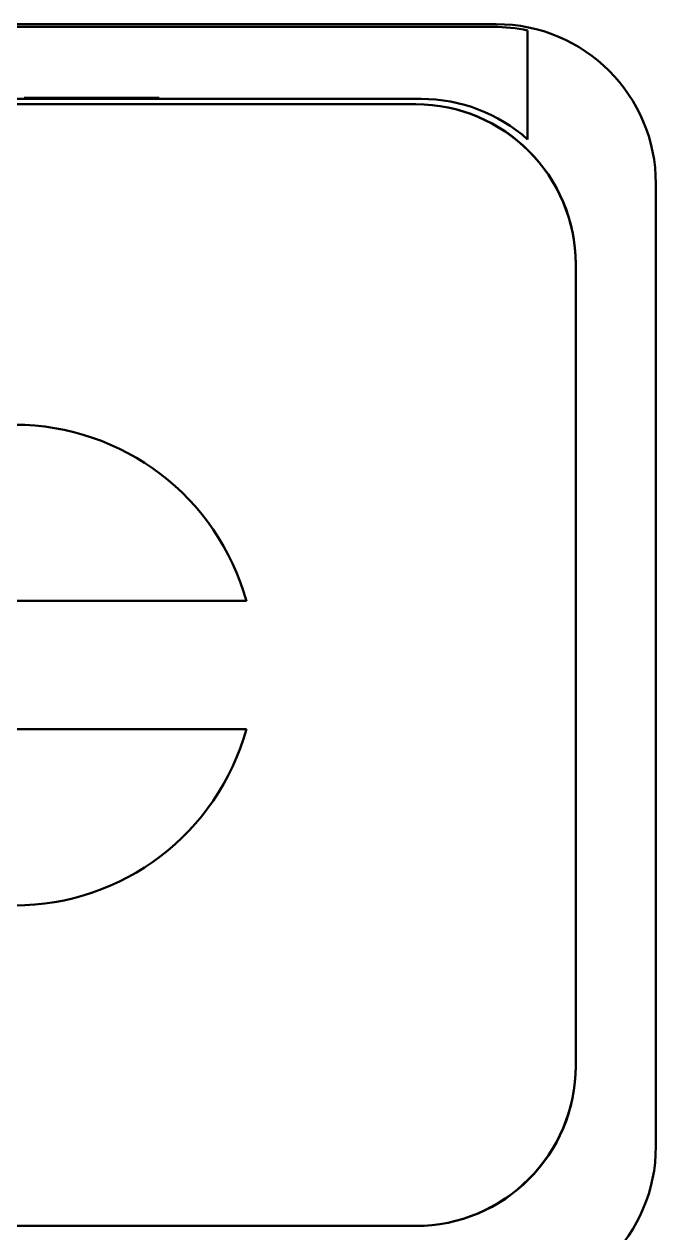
# Model space of a CAD drawing. Header units: inches. Extents: x 0.5 to 16.8, y 0.4 to 9.6.
# Drawn here: x 5.628 to 6.597, y 2.19 to 4.046 of the extents above; entities that cross this region are included whole.
import ezdxf

# ---------------------------------------------------------------- set-up
doc = ezdxf.new("R2010")
doc.units = ezdxf.units.IN
doc.header["$LTSCALE"] = 0.75
doc.header["$MEASUREMENT"] = 0
doc.layers.add('Visible', color=7, linetype='Continuous', lineweight=50)

msp = doc.modelspace()

# ---------------------------------------------------------------- linework, layer by layer
at = {"layer": 'Visible'}
for p, q in [((4.8742, 4.0463, -1.7717), (6.3523, 4.0463, -1.7717)), ((4.8783, 4.0422, -1.7224), (6.3482, 4.0422, -1.7224)), ((6.2374, 3.9315, -0.3937), (4.989, 3.9315, -0.3937)), ((6.2284, 3.9232, 1.7717), (4.9981, 3.9232, 1.7717)), ((5.6368, 3.9331, -0.4083), (5.6368, 3.9315, -0.4083)), ((5.6481, 3.9315, -0.4296), (5.6481, 3.9331, -0.4296)), ((5.6686, 3.9331, -0.4141), (5.6686, 3.9315, -0.4141)), ((5.6771, 3.9315, -0.4297), (5.6771, 3.9331, -0.4297)), ((5.6993, 3.9331, -0.4244), (5.6993, 3.9315, -0.4244)), ((5.7062, 3.9315, -0.4297), (5.7062, 3.9331, -0.4297)), ((5.7281, 3.9331, -0.4391), (5.7281, 3.9315, -0.4391)), ((5.7544, 3.9331, -0.4579), (5.7544, 3.9315, -0.4579)), ((5.7777, 3.9331, -0.4803), (5.7777, 3.9315, -0.4803)), ((5.7976, 3.9331, -0.5058), (5.7976, 3.9315, -0.5058)), ((5.8135, 3.9331, -0.5339), (5.8135, 3.9315, -0.5339)), ((5.8251, 3.9331, -0.5641), (5.8251, 3.9315, -0.5641)), ((5.8322, 3.9331, -0.5956), (5.8322, 3.9315, -0.5956)), ((5.8347, 3.9331, -0.6279), (5.8347, 3.9315, -0.6279)), ((5.8347, 3.9315, -0.6285), (5.8347, 3.9331, -0.6285)), ((6.2284, 3.9232, -0.2953), (6.2292, 3.9232, -0.2953)), ((6.5975, 3.8011, -1.7717), (6.5975, 2.323, -1.7717)), ((6.4745, 3.678, -0.2953), (6.4745, 3.6772, -0.2953)), ((6.4745, 2.4469, 1.7717), (6.4745, 3.6772, 1.7717)), ((5.2575, 3.1605, 1.7717), (5.969, 3.1605, 1.7717)), ((5.969, 2.9636, 1.7717), (5.2575, 2.9636, 1.7717)), ((6.4745, 2.4469, -0.2953), (6.4745, 2.446, -0.2953)), ((4.9981, 2.2008, 1.7717), (6.2284, 2.2008, 1.7717)), ((6.2292, 2.2008, -0.2953), (6.2284, 2.2008, -0.2953))]:
    msp.add_line(p, q, dxfattribs=at)
at = {"layer": 'Visible', "extrusion": (-1.22465e-16, -1, 0)}
for start, end in [(81.934, 83.884), (73.5619, 75.5119), (65.1898, 67.1398), (56.8177, 58.7677), (48.4456, 50.3956), (40.0736, 42.0235), (31.7015, 33.6514), (23.3294, 25.2793), (14.9573, 16.9072), (6.5852, 8.5351), (360, 0.163)]:
    msp.add_arc((5.6132, -0.6285, -3.9331), 0.2215, start, end, dxfattribs=at)
at = {"layer": 'Visible', "extrusion": (1.22465e-16, 1, 0)}
for start, end in [(100.0667, 102.5221), (108.6978, 110.8942), (117.7984, 119.2663), (127.4534, 127.6384)]:
    msp.add_arc((-5.6132, -0.6285, 3.9331), 0.1993, start, end, dxfattribs=at)
at = {"layer": 'Visible'}
for centre, start, end in [((6.2284, 3.6772, 1.7717), 0, 90), ((6.2284, 2.4469, 1.7717), 270, 0)]:
    msp.add_arc(centre, 0.2461, start, end, dxfattribs=at)
at = {"layer": 'Visible', "extrusion": (0, 0, -1)}
for start, end in [(15.466, 164.534), (195.466, 344.534)]:
    msp.add_arc((-5.6132, 3.062, -1.7717), 0.3691, start, end, dxfattribs=at)
at = {"layer": 'Visible'}
for centre, major_axis, start_param, end_param in [((6.3506, 3.7994, -1.7717), (0.1752, 0.1752), 5.501235, 7.065135), ((6.2357, 3.6845, -0.3937), (0.1752, 0.1752), 0.057573, 0.78195), ((6.3506, 2.3247, -1.7717), (-0.1752, 0.1752), 2.359643, 3.923543)]:
    msp.add_ellipse(centre, major_axis=major_axis, ratio=0.993127, start_param=start_param, end_param=end_param, dxfattribs=at)
at = {"layer": 'Visible', "extrusion": (0, 0, -1)}
for centre, major_axis, start_param, end_param in [((6.3465, 3.7953, -1.7224), (0.1752, 0.1752), -0.78195, -0.567675), ((6.2275, 3.6763, -0.2953), (0.1752, 0.1752), -0.78195, 0.78195), ((6.2275, 2.4477, -0.2953), (-0.1752, 0.1752), 2.359643, 3.923543)]:
    msp.add_ellipse(centre, major_axis=major_axis, ratio=0.993127, start_param=start_param, end_param=end_param, dxfattribs=at)
at = {"layer": 'Visible', "extrusion": (1, -1.22465e-16, 1.54074e-33)}
msp.add_ellipse((6.4006, 3.8494, -2.3724), major_axis=(0, -0.2469, 2.9629), ratio=0.082761, start_param=-1.356522, end_param=-0.846419, dxfattribs=at)
at = {"layer": 'Visible'}
for points, degree in [([(5.6277, 3.9331, -0.4297), (5.6277, 3.9331, -0.4296), (5.6277, 3.9331, -0.4294), (5.6278, 3.9331, -0.4291), (5.6278, 3.9331, -0.4287), (5.6279, 3.9331, -0.4282), (5.628, 3.9331, -0.4277), (5.6282, 3.9331, -0.4273), (5.6283, 3.9331, -0.4268), (5.6284, 3.9331, -0.4263), (5.6286, 3.9331, -0.4258), (5.6287, 3.9331, -0.4253), (5.6289, 3.9331, -0.4248), (5.629, 3.9331, -0.4243), (5.6292, 3.9331, -0.4238), (5.6293, 3.9331, -0.4234), (5.6295, 3.9331, -0.4229), (5.6297, 3.9331, -0.4224), (5.6299, 3.9331, -0.4219), (5.6301, 3.9331, -0.4214), (5.6302, 3.9331, -0.421), (5.6304, 3.9331, -0.4205), (5.6306, 3.9331, -0.42), (5.6308, 3.9331, -0.4195), (5.6311, 3.9331, -0.419), (5.6313, 3.9331, -0.4186), (5.6315, 3.9331, -0.4181), (5.6317, 3.9331, -0.4176), (5.6319, 3.9331, -0.4171), (5.6322, 3.9331, -0.4167), (5.6324, 3.9331, -0.4162), (5.6326, 3.9331, -0.4157), (5.6329, 3.9331, -0.4153), (5.6331, 3.9331, -0.4148), (5.6333, 3.9331, -0.4143), (5.6336, 3.9331, -0.4139), (5.6338, 3.9331, -0.4134), (5.6341, 3.9331, -0.4129), (5.6344, 3.9331, -0.4125), (5.6346, 3.9331, -0.412), (5.6349, 3.9331, -0.4115), (5.6352, 3.9331, -0.4111), (5.6354, 3.9331, -0.4106), (5.6357, 3.9331, -0.4101), (5.636, 3.9331, -0.4097), (5.6363, 3.9331, -0.4092), (5.6365, 3.9331, -0.4089), (5.6367, 3.9331, -0.4086), (5.6368, 3.9331, -0.4084), (5.6368, 3.9331, -0.4083)], 5), ([(5.6277, 3.9315, -0.4297), (5.6277, 3.932, -0.4297), (5.6277, 3.9325, -0.4297), (5.6277, 3.9331, -0.4297)], 3), ([(5.6443, 3.9315, -0.4092), (5.6443, 3.9318, -0.4092), (5.6443, 3.9321, -0.4092), (5.6443, 3.9324, -0.4092), (5.6443, 3.9328, -0.4092), (5.6443, 3.9331, -0.4092)], 5), ([(5.6564, 3.9331, -0.4339), (5.6565, 3.9331, -0.4338), (5.6565, 3.9331, -0.4336), (5.6566, 3.9331, -0.4334), (5.6568, 3.9331, -0.433), (5.6569, 3.9331, -0.4325), (5.6571, 3.9331, -0.432), (5.6573, 3.9331, -0.4316), (5.6575, 3.9331, -0.4311), (5.6577, 3.9331, -0.4306), (5.6579, 3.9331, -0.4302), (5.6581, 3.9331, -0.4297), (5.6583, 3.9331, -0.4293), (5.6586, 3.9331, -0.4288), (5.6588, 3.9331, -0.4283), (5.659, 3.9331, -0.4279), (5.6593, 3.9331, -0.4274), (5.6595, 3.9331, -0.427), (5.6598, 3.9331, -0.4265), (5.66, 3.9331, -0.4261), (5.6603, 3.9331, -0.4256), (5.6605, 3.9331, -0.4252), (5.6608, 3.9331, -0.4248), (5.6611, 3.9331, -0.4243), (5.6614, 3.9331, -0.4239), (5.6616, 3.9331, -0.4234), (5.6619, 3.9331, -0.423), (5.6622, 3.9331, -0.4226), (5.6625, 3.9331, -0.4221), (5.6628, 3.9331, -0.4217), (5.6631, 3.9331, -0.4213), (5.6634, 3.9331, -0.4208), (5.6637, 3.9331, -0.4204), (5.664, 3.9331, -0.42), (5.6643, 3.9331, -0.4195), (5.6646, 3.9331, -0.4191), (5.6649, 3.9331, -0.4187), (5.6653, 3.9331, -0.4183), (5.6656, 3.9331, -0.4178), (5.6659, 3.9331, -0.4174), (5.6662, 3.9331, -0.417), (5.6666, 3.9331, -0.4166), (5.6669, 3.9331, -0.4162), (5.6673, 3.9331, -0.4157), (5.6676, 3.9331, -0.4153), (5.6679, 3.9331, -0.4149), (5.6682, 3.9331, -0.4146), (5.6684, 3.9331, -0.4143), (5.6686, 3.9331, -0.4142), (5.6686, 3.9331, -0.4141)], 5), ([(5.6564, 3.9315, -0.4339), (5.6564, 3.932, -0.4339), (5.6564, 3.9325, -0.4339), (5.6564, 3.9331, -0.4339)], 3), ([(5.6759, 3.9315, -0.4161), (5.6759, 3.9318, -0.4161), (5.6759, 3.9321, -0.4161), (5.6759, 3.9324, -0.4161), (5.6759, 3.9328, -0.4161), (5.6759, 3.9331, -0.4161)], 5), ([(5.6843, 3.9331, -0.4423), (5.6844, 3.9331, -0.4422), (5.6844, 3.9331, -0.442), (5.6846, 3.9331, -0.4418), (5.6848, 3.9331, -0.4414), (5.685, 3.9331, -0.441), (5.6852, 3.9331, -0.4405), (5.6855, 3.9331, -0.4401), (5.6858, 3.9331, -0.4397), (5.686, 3.9331, -0.4392), (5.6863, 3.9331, -0.4388), (5.6866, 3.9331, -0.4384), (5.6869, 3.9331, -0.438), (5.6872, 3.9331, -0.4375), (5.6875, 3.9331, -0.4371), (5.6878, 3.9331, -0.4367), (5.6881, 3.9331, -0.4363), (5.6884, 3.9331, -0.4359), (5.6887, 3.9331, -0.4355), (5.689, 3.9331, -0.4351), (5.6893, 3.9331, -0.4347), (5.6896, 3.9331, -0.4343), (5.69, 3.9331, -0.4339), (5.6903, 3.9331, -0.4335), (5.6906, 3.9331, -0.4331), (5.691, 3.9331, -0.4327), (5.6913, 3.9331, -0.4323), (5.6917, 3.9331, -0.4319), (5.692, 3.9331, -0.4315), (5.6924, 3.9331, -0.4311), (5.6927, 3.9331, -0.4307), (5.6931, 3.9331, -0.4303), (5.6935, 3.9331, -0.43), (5.6938, 3.9331, -0.4296), (5.6942, 3.9331, -0.4292), (5.6946, 3.9331, -0.4288), (5.6949, 3.9331, -0.4284), (5.6953, 3.9331, -0.4281), (5.6957, 3.9331, -0.4277), (5.6961, 3.9331, -0.4273), (5.6965, 3.9331, -0.427), (5.6969, 3.9331, -0.4266), (5.6973, 3.9331, -0.4262), (5.6977, 3.9331, -0.4259), (5.6981, 3.9331, -0.4255), (5.6985, 3.9331, -0.4252), (5.6988, 3.9331, -0.4249), (5.699, 3.9331, -0.4247), (5.6992, 3.9331, -0.4245), (5.6993, 3.9331, -0.4244)], 5), ([(5.6843, 3.9315, -0.4423), (5.6843, 3.932, -0.4423), (5.6843, 3.9325, -0.4423), (5.6843, 3.9331, -0.4423)], 3), ([(5.7062, 3.9315, -0.4275), (5.7062, 3.9318, -0.4275), (5.7062, 3.9321, -0.4275), (5.7062, 3.9324, -0.4275), (5.7062, 3.9328, -0.4275), (5.7062, 3.9331, -0.4275)], 5), ([(5.7107, 3.9331, -0.4546), (5.7107, 3.9331, -0.4546), (5.7108, 3.9331, -0.4544), (5.711, 3.9331, -0.4541), (5.7112, 3.9331, -0.4538), (5.7115, 3.9331, -0.4534), (5.7119, 3.9331, -0.453), (5.7122, 3.9331, -0.4526), (5.7125, 3.9331, -0.4522), (5.7128, 3.9331, -0.4518), (5.7131, 3.9331, -0.4515), (5.7135, 3.9331, -0.4511), (5.7138, 3.9331, -0.4507), (5.7142, 3.9331, -0.4503), (5.7145, 3.9331, -0.45), (5.7149, 3.9331, -0.4496), (5.7152, 3.9331, -0.4492), (5.7156, 3.9331, -0.4489), (5.716, 3.9331, -0.4485), (5.7164, 3.9331, -0.4482), (5.7167, 3.9331, -0.4478), (5.7171, 3.9331, -0.4475), (5.7175, 3.9331, -0.4471), (5.7179, 3.9331, -0.4468), (5.7183, 3.9331, -0.4464), (5.7187, 3.9331, -0.4461), (5.7191, 3.9331, -0.4457), (5.7195, 3.9331, -0.4454), (5.7199, 3.9331, -0.4451), (5.7203, 3.9331, -0.4447), (5.7207, 3.9331, -0.4444), (5.7211, 3.9331, -0.4441), (5.7215, 3.9331, -0.4438), (5.7219, 3.9331, -0.4434), (5.7224, 3.9331, -0.4431), (5.7228, 3.9331, -0.4428), (5.7232, 3.9331, -0.4425), (5.7236, 3.9331, -0.4422), (5.7241, 3.9331, -0.4419), (5.7245, 3.9331, -0.4415), (5.7249, 3.9331, -0.4412), (5.7254, 3.9331, -0.4409), (5.7258, 3.9331, -0.4406), (5.7263, 3.9331, -0.4403), (5.7267, 3.9331, -0.44), (5.7272, 3.9331, -0.4397), (5.7275, 3.9331, -0.4395), (5.7278, 3.9331, -0.4393), (5.728, 3.9331, -0.4392), (5.7281, 3.9331, -0.4391)], 5), ([(5.7107, 3.9315, -0.4546), (5.7107, 3.932, -0.4546), (5.7107, 3.9325, -0.4546), (5.7107, 3.9331, -0.4546)], 3), ([(5.7344, 3.9315, -0.4432), (5.7344, 3.9318, -0.4432), (5.7344, 3.9321, -0.4432), (5.7344, 3.9324, -0.4432), (5.7344, 3.9328, -0.4432), (5.7344, 3.9331, -0.4432)], 5), ([(5.7349, 3.9331, -0.4707), (5.735, 3.9331, -0.4706), (5.7352, 3.9331, -0.4705), (5.7354, 3.9331, -0.4702), (5.7356, 3.9331, -0.4699), (5.736, 3.9331, -0.4696), (5.7364, 3.9331, -0.4692), (5.7367, 3.9331, -0.4689), (5.7371, 3.9331, -0.4686), (5.7375, 3.9331, -0.4682), (5.7379, 3.9331, -0.4679), (5.7383, 3.9331, -0.4676), (5.7386, 3.9331, -0.4672), (5.739, 3.9331, -0.4669), (5.7394, 3.9331, -0.4666), (5.7399, 3.9331, -0.4663), (5.7403, 3.9331, -0.466), (5.7407, 3.9331, -0.4657), (5.7411, 3.9331, -0.4654), (5.7415, 3.9331, -0.4651), (5.7419, 3.9331, -0.4648), (5.7424, 3.9331, -0.4645), (5.7428, 3.9331, -0.4642), (5.7432, 3.9331, -0.4639), (5.7437, 3.9331, -0.4637), (5.7441, 3.9331, -0.4634), (5.7445, 3.9331, -0.4631), (5.745, 3.9331, -0.4628), (5.7454, 3.9331, -0.4625), (5.7459, 3.9331, -0.4623), (5.7463, 3.9331, -0.462), (5.7468, 3.9331, -0.4617), (5.7473, 3.9331, -0.4615), (5.7477, 3.9331, -0.4612), (5.7482, 3.9331, -0.461), (5.7486, 3.9331, -0.4607), (5.7491, 3.9331, -0.4605), (5.7496, 3.9331, -0.4602), (5.7501, 3.9331, -0.46), (5.7505, 3.9331, -0.4597), (5.751, 3.9331, -0.4595), (5.7515, 3.9331, -0.4593), (5.752, 3.9331, -0.459), (5.7525, 3.9331, -0.4588), (5.7529, 3.9331, -0.4586), (5.7534, 3.9331, -0.4583), (5.7538, 3.9331, -0.4581), (5.7541, 3.9331, -0.458), (5.7543, 3.9331, -0.4579), (5.7544, 3.9331, -0.4579)], 5), ([(5.7349, 3.9315, -0.4707), (5.7349, 3.932, -0.4707), (5.7349, 3.9325, -0.4707), (5.7349, 3.9331, -0.4707)], 3), ([(5.7601, 3.9315, -0.4628), (5.7601, 3.9318, -0.4628), (5.7601, 3.9321, -0.4628), (5.7601, 3.9324, -0.4628), (5.7601, 3.9328, -0.4628), (5.7601, 3.9331, -0.4628)], 5), ([(5.7827, 3.9315, -0.4859), (5.7827, 3.9318, -0.4859), (5.7827, 3.9321, -0.4859), (5.7827, 3.9324, -0.4859), (5.7827, 3.9328, -0.4859), (5.7827, 3.9331, -0.4859)], 5), ([(5.8016, 3.9315, -0.5121), (5.8016, 3.9318, -0.5121), (5.8016, 3.9321, -0.5121), (5.8016, 3.9324, -0.5121), (5.8016, 3.9328, -0.5121), (5.8016, 3.9331, -0.5121)], 5), ([(5.8166, 3.9315, -0.5408), (5.8166, 3.9318, -0.5408), (5.8166, 3.9321, -0.5408), (5.8166, 3.9324, -0.5408), (5.8166, 3.9328, -0.5408), (5.8166, 3.9331, -0.5408)], 5), ([(5.8272, 3.9315, -0.5713), (5.8272, 3.9318, -0.5713), (5.8272, 3.9321, -0.5713), (5.8272, 3.9324, -0.5713), (5.8272, 3.9328, -0.5713), (5.8272, 3.9331, -0.5713)], 5), ([(5.8332, 3.9315, -0.6031), (5.8332, 3.9318, -0.6031), (5.8332, 3.9321, -0.6031), (5.8332, 3.9324, -0.6031), (5.8332, 3.9328, -0.6031), (5.8332, 3.9331, -0.6031)], 5)]:
    msp.add_open_spline(points, degree=degree, dxfattribs=at)
for points, knots in [([(5.6443, 3.9331, -0.4092), (5.6443, 3.9331, -0.4093), (5.6444, 3.9331, -0.4095), (5.6445, 3.9331, -0.4099), (5.6446, 3.9331, -0.4103), (5.6448, 3.9331, -0.4108), (5.645, 3.9331, -0.4113), (5.6451, 3.9331, -0.4118), (5.6453, 3.9331, -0.4123), (5.6454, 3.9331, -0.4128), (5.6455, 3.9331, -0.4134), (5.6457, 3.9331, -0.4139), (5.6458, 3.9331, -0.4144), (5.646, 3.9331, -0.4149), (5.6461, 3.9331, -0.4154), (5.6462, 3.9331, -0.4159), (5.6463, 3.9331, -0.4164), (5.6465, 3.9331, -0.417), (5.6466, 3.9331, -0.4175), (5.6467, 3.9331, -0.418), (5.6468, 3.9331, -0.4185), (5.6469, 3.9331, -0.419), (5.647, 3.9331, -0.4195), (5.6471, 3.9331, -0.42), (5.6472, 3.9331, -0.4206), (5.6473, 3.9331, -0.4211), (5.6474, 3.9331, -0.4216), (5.6474, 3.9331, -0.4221), (5.6475, 3.9331, -0.4226), (5.6476, 3.9331, -0.4231), (5.6477, 3.9331, -0.4236), (5.6477, 3.9331, -0.4241), (5.6478, 3.9331, -0.4246), (5.6478, 3.9331, -0.4252), (5.6479, 3.9331, -0.4257), (5.6479, 3.9331, -0.4262), (5.648, 3.9331, -0.4267), (5.648, 3.9331, -0.4272), (5.648, 3.9331, -0.4277), (5.648, 3.9331, -0.4282), (5.6481, 3.9331, -0.4287), (5.6481, 3.9331, -0.4291), (5.6481, 3.9331, -0.4293), (5.6481, 3.9331, -0.4295), (5.6481, 3.9331, -0.4296)], [-1, -1, -1, -1, -1, -1, -0.9777778, -0.9555556, -0.9333333, -0.9111111, -0.8888889, -0.8666667, -0.8444444, -0.8222222, -0.8, -0.7777778, -0.7555556, -0.7333333, -0.7111111, -0.6888889, -0.6666667, -0.6444444, -0.6222222, -0.6, -0.5777778, -0.5555556, -0.5333333, -0.5111111, -0.4888889, -0.4666667, -0.4444444, -0.4222222, -0.4, -0.3777778, -0.3555556, -0.3333333, -0.3111111, -0.2888889, -0.2666667, -0.2444444, -0.2222222, -0.2, -0.1777778, -0.1555556, -0.1333333, -0.1180415, -0.1180415, -0.1180415, -0.1180415, -0.1180415, -0.1180415]), ([(5.6759, 3.9331, -0.4161), (5.6759, 3.9331, -0.4162), (5.676, 3.9331, -0.4164), (5.676, 3.9331, -0.4167), (5.6761, 3.9331, -0.4172), (5.6762, 3.9331, -0.4177), (5.6762, 3.9331, -0.4182), (5.6763, 3.9331, -0.4188), (5.6764, 3.9331, -0.4193), (5.6765, 3.9331, -0.4198), (5.6765, 3.9331, -0.4204), (5.6766, 3.9331, -0.4209), (5.6767, 3.9331, -0.4214), (5.6767, 3.9331, -0.4219), (5.6768, 3.9331, -0.4225), (5.6768, 3.9331, -0.423), (5.6769, 3.9331, -0.4235), (5.6769, 3.9331, -0.424), (5.6769, 3.9331, -0.4246), (5.677, 3.9331, -0.4251), (5.677, 3.9331, -0.4256), (5.677, 3.9331, -0.4261), (5.6771, 3.9331, -0.4267), (5.6771, 3.9331, -0.4272), (5.6771, 3.9331, -0.4277), (5.6771, 3.9331, -0.4282), (5.6771, 3.9331, -0.4287), (5.6771, 3.9331, -0.4291), (5.6771, 3.9331, -0.4294), (5.6771, 3.9331, -0.4296), (5.6771, 3.9331, -0.4297)], [-1, -1, -1, -1, -1, -1, -0.9777778, -0.9555556, -0.9333333, -0.9111111, -0.8888889, -0.8666667, -0.8444444, -0.8222222, -0.8, -0.7777778, -0.7555556, -0.7333333, -0.7111111, -0.6888889, -0.6666667, -0.6444444, -0.6222222, -0.6, -0.5777778, -0.5555556, -0.5333333, -0.5111111, -0.4888889, -0.4666667, -0.4444444, -0.4275227, -0.4275227, -0.4275227, -0.4275227, -0.4275227, -0.4275227]), ([(5.7062, 3.9331, -0.4275), (5.7062, 3.9331, -0.4276), (5.7062, 3.9331, -0.4278), (5.7062, 3.9331, -0.4281), (5.7062, 3.9331, -0.4286), (5.7062, 3.9331, -0.429), (5.7062, 3.9331, -0.4293), (5.7062, 3.9331, -0.4295), (5.7062, 3.9331, -0.4296), (5.7062, 3.9331, -0.4297)], [-1, -1, -1, -1, -1, -1, -0.97777778, -0.95555556, -0.93333333, -0.91111111, -0.91077225, -0.91077225, -0.91077225, -0.91077225, -0.91077225, -0.91077225]), ([(5.7601, 3.9331, -0.4876), (5.7602, 3.9331, -0.4876), (5.7603, 3.9331, -0.4875), (5.7605, 3.9331, -0.4874), (5.7608, 3.9331, -0.4872), (5.7612, 3.9331, -0.487), (5.7617, 3.9331, -0.4867), (5.7621, 3.9331, -0.4865), (5.7626, 3.9331, -0.4862), (5.763, 3.9331, -0.486), (5.7635, 3.9331, -0.4857), (5.7639, 3.9331, -0.4855), (5.7644, 3.9331, -0.4853), (5.7649, 3.9331, -0.4851), (5.7653, 3.9331, -0.4848), (5.7658, 3.9331, -0.4846), (5.7663, 3.9331, -0.4844), (5.7668, 3.9331, -0.4842), (5.7672, 3.9331, -0.484), (5.7677, 3.9331, -0.4838), (5.7682, 3.9331, -0.4836), (5.7687, 3.9331, -0.4834), (5.7692, 3.9331, -0.4832), (5.7697, 3.9331, -0.483), (5.7701, 3.9331, -0.4828), (5.7706, 3.9331, -0.4826), (5.7711, 3.9331, -0.4824), (5.7716, 3.9331, -0.4822), (5.7721, 3.9331, -0.482), (5.7726, 3.9331, -0.4819), (5.7731, 3.9331, -0.4817), (5.7736, 3.9331, -0.4815), (5.7741, 3.9331, -0.4814), (5.7747, 3.9331, -0.4812), (5.7752, 3.9331, -0.481), (5.7757, 3.9331, -0.4809), (5.7762, 3.9331, -0.4807), (5.7767, 3.9331, -0.4806), (5.7771, 3.9331, -0.4804), (5.7774, 3.9331, -0.4803), (5.7776, 3.9331, -0.4803), (5.7777, 3.9331, -0.4803)], [0.1886993, 0.1886993, 0.1886993, 0.1886993, 0.1886993, 0.1886993, 0.2, 0.2222222, 0.2444444, 0.2666667, 0.2888889, 0.3111111, 0.3333333, 0.3555556, 0.3777778, 0.4, 0.4222222, 0.4444444, 0.4666667, 0.4888889, 0.5111111, 0.5333333, 0.5555556, 0.5777778, 0.6, 0.6222222, 0.6444444, 0.6666667, 0.6888889, 0.7111111, 0.7333333, 0.7555556, 0.7777778, 0.8, 0.8222222, 0.8444444, 0.8666667, 0.8888889, 0.9111111, 0.9333333, 0.9555556, 0.9777778, 1, 1, 1, 1, 1, 1]), ([(5.7827, 3.9331, -0.5091), (5.7828, 3.9331, -0.5091), (5.783, 3.9331, -0.509), (5.7833, 3.9331, -0.5089), (5.7837, 3.9331, -0.5088), (5.7841, 3.9331, -0.5087), (5.7846, 3.9331, -0.5085), (5.7851, 3.9331, -0.5084), (5.7856, 3.9331, -0.5082), (5.7861, 3.9331, -0.5081), (5.7866, 3.9331, -0.5079), (5.7871, 3.9331, -0.5078), (5.7876, 3.9331, -0.5077), (5.7882, 3.9331, -0.5075), (5.7887, 3.9331, -0.5074), (5.7892, 3.9331, -0.5073), (5.7897, 3.9331, -0.5072), (5.7902, 3.9331, -0.5071), (5.7907, 3.9331, -0.507), (5.7912, 3.9331, -0.5068), (5.7918, 3.9331, -0.5067), (5.7923, 3.9331, -0.5066), (5.7928, 3.9331, -0.5065), (5.7933, 3.9331, -0.5064), (5.7939, 3.9331, -0.5064), (5.7944, 3.9331, -0.5063), (5.7949, 3.9331, -0.5062), (5.7954, 3.9331, -0.5061), (5.796, 3.9331, -0.506), (5.7965, 3.9331, -0.5059), (5.7969, 3.9331, -0.5059), (5.7973, 3.9331, -0.5058), (5.7975, 3.9331, -0.5058), (5.7976, 3.9331, -0.5058)], [0.3568369, 0.3568369, 0.3568369, 0.3568369, 0.3568369, 0.3568369, 0.3777778, 0.4, 0.4222222, 0.4444444, 0.4666667, 0.4888889, 0.5111111, 0.5333333, 0.5555556, 0.5777778, 0.6, 0.6222222, 0.6444444, 0.6666667, 0.6888889, 0.7111111, 0.7333333, 0.7555556, 0.7777778, 0.8, 0.8222222, 0.8444444, 0.8666667, 0.8888889, 0.9111111, 0.9333333, 0.9555556, 0.9777778, 1, 1, 1, 1, 1, 1]), ([(5.8016, 3.9331, -0.5346), (5.8017, 3.9331, -0.5346), (5.8018, 3.9331, -0.5345), (5.8021, 3.9331, -0.5345), (5.8024, 3.9331, -0.5345), (5.8029, 3.9331, -0.5344), (5.8034, 3.9331, -0.5344), (5.8039, 3.9331, -0.5343), (5.8044, 3.9331, -0.5343), (5.805, 3.9331, -0.5342), (5.8055, 3.9331, -0.5342), (5.806, 3.9331, -0.5341), (5.8065, 3.9331, -0.5341), (5.8071, 3.9331, -0.5341), (5.8076, 3.9331, -0.534), (5.8081, 3.9331, -0.534), (5.8087, 3.9331, -0.534), (5.8092, 3.9331, -0.534), (5.8097, 3.9331, -0.534), (5.8103, 3.9331, -0.5339), (5.8108, 3.9331, -0.5339), (5.8113, 3.9331, -0.5339), (5.8119, 3.9331, -0.5339), (5.8124, 3.9331, -0.5339), (5.8128, 3.9331, -0.5339), (5.8132, 3.9331, -0.5339), (5.8134, 3.9331, -0.5339), (5.8135, 3.9331, -0.5339)], [0.5035043, 0.5035043, 0.5035043, 0.5035043, 0.5035043, 0.5035043, 0.5111111, 0.5333333, 0.5555556, 0.5777778, 0.6, 0.6222222, 0.6444444, 0.6666667, 0.6888889, 0.7111111, 0.7333333, 0.7555556, 0.7777778, 0.8, 0.8222222, 0.8444444, 0.8666667, 0.8888889, 0.9111111, 0.9333333, 0.9555556, 0.9777778, 1, 1, 1, 1, 1, 1]), ([(5.8166, 3.9331, -0.5631), (5.8166, 3.9331, -0.5631), (5.8167, 3.9331, -0.5631), (5.8169, 3.9331, -0.5631), (5.8173, 3.9331, -0.5632), (5.8177, 3.9331, -0.5632), (5.8182, 3.9331, -0.5632), (5.8187, 3.9331, -0.5633), (5.8193, 3.9331, -0.5633), (5.8198, 3.9331, -0.5634), (5.8203, 3.9331, -0.5634), (5.8209, 3.9331, -0.5635), (5.8214, 3.9331, -0.5636), (5.8219, 3.9331, -0.5636), (5.8225, 3.9331, -0.5637), (5.823, 3.9331, -0.5638), (5.8235, 3.9331, -0.5639), (5.8241, 3.9331, -0.5639), (5.8245, 3.9331, -0.564), (5.8248, 3.9331, -0.564), (5.825, 3.9331, -0.5641), (5.8251, 3.9331, -0.5641)], [0.6421953, 0.6421953, 0.6421953, 0.6421953, 0.6421953, 0.6421953, 0.6444444, 0.6666667, 0.6888889, 0.7111111, 0.7333333, 0.7555556, 0.7777778, 0.8, 0.8222222, 0.8444444, 0.8666667, 0.8888889, 0.9111111, 0.9333333, 0.9555556, 0.9777778, 1, 1, 1, 1, 1, 1]), ([(5.8272, 3.9331, -0.5942), (5.8273, 3.9331, -0.5942), (5.8275, 3.9331, -0.5943), (5.8277, 3.9331, -0.5943), (5.8281, 3.9331, -0.5944), (5.8286, 3.9331, -0.5946), (5.8291, 3.9331, -0.5947), (5.8297, 3.9331, -0.5949), (5.8302, 3.9331, -0.595), (5.8307, 3.9331, -0.5952), (5.8312, 3.9331, -0.5953), (5.8316, 3.9331, -0.5954), (5.8319, 3.9331, -0.5955), (5.8321, 3.9331, -0.5956), (5.8322, 3.9331, -0.5956)], [0.7823341, 0.7823341, 0.7823341, 0.7823341, 0.7823341, 0.7823341, 0.8, 0.8222222, 0.8444444, 0.8666667, 0.8888889, 0.9111111, 0.9333333, 0.9555556, 0.9777778, 1, 1, 1, 1, 1, 1]), ([(5.8332, 3.9331, -0.6272), (5.8333, 3.9331, -0.6272), (5.8335, 3.9331, -0.6273), (5.8338, 3.9331, -0.6275), (5.8341, 3.9331, -0.6276), (5.8344, 3.9331, -0.6277), (5.8346, 3.9331, -0.6278), (5.8347, 3.9331, -0.6279)], [0.93336763, 0.93336763, 0.93336763, 0.93336763, 0.93336763, 0.93336763, 0.95555556, 0.97777778, 1, 1, 1, 1, 1, 1])]:
    msp.add_open_spline(points, degree=5, knots=knots, dxfattribs=at)

doc.saveas('drawing.dxf')
